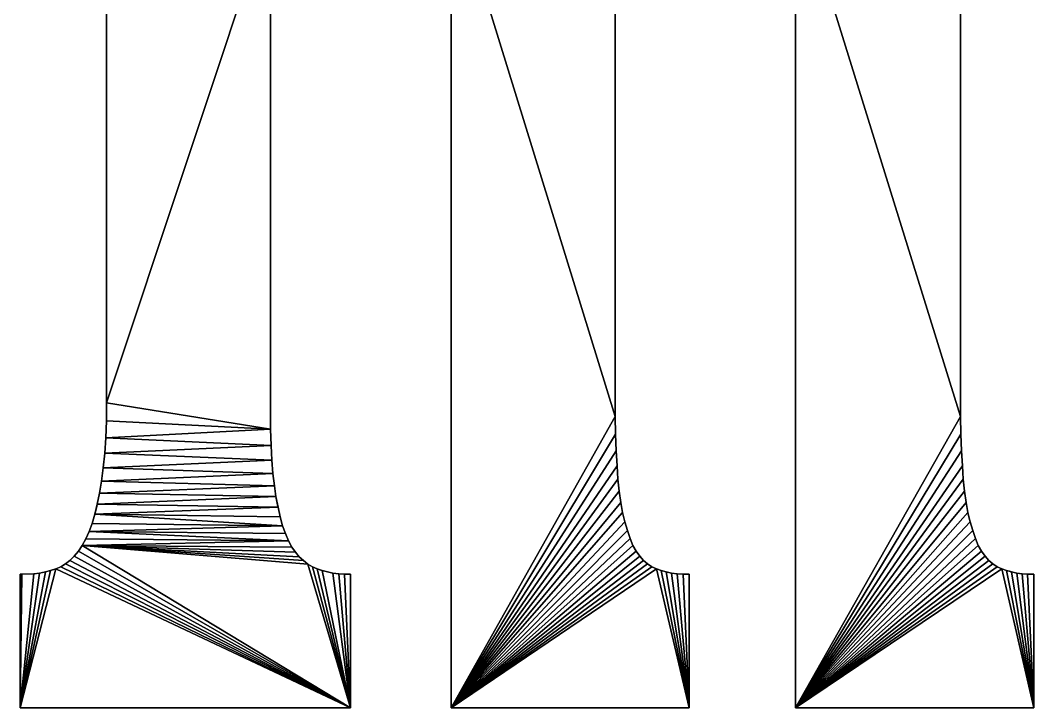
# Model space of a CAD drawing. Extents: x -29.1 to 29.1, y -25 to 25.
# Drawn here: x 9.561 to 13.564, y -14.619 to -11.904 of the extents above; entities that cross this region are included whole.
import ezdxf

# ---------------------------------------------------------------- set-up
doc = ezdxf.new("R2010")
doc.units = 0
doc.header["$MEASUREMENT"] = 0
doc.layers.add('ConstrLine', color=7, linetype='Continuous')
doc.layers.add('ObjLayer', color=2, linetype='Continuous')

msp = doc.modelspace()

# ---------------------------------------------------------------- linework, layer by layer
at = {"layer": 'ConstrLine'}
for points in [[(9.902, -13.415, 5), (10.55, -11.467, 5), (9.902, -10.464, 5)], [(9.902, -10.464, 4), (9.902, -13.415, 5), (9.902, -10.464, 5)], [(9.902, -10.464, 4), (9.902, -13.415, 4), (9.902, -13.415, 5)], [(13.275, -11.098, 5), (12.623, -11.369, 5), (13.275, -13.469, 5)], [(13.275, -11.098, 5), (13.275, -13.469, 5), (13.275, -13.469, 4)], [(13.275, -11.098, 5), (13.275, -13.469, 4), (13.275, -11.098, 4)], [(11.911, -11.353, 5), (11.263, -11.369, 5), (11.911, -13.469, 5)], [(11.911, -11.353, 4), (11.911, -11.353, 5), (11.911, -13.469, 4)], [(11.911, -11.353, 5), (11.911, -13.469, 5), (11.911, -13.469, 4)], [(11.263, -14.619, 5), (11.911, -13.469, 5), (11.263, -11.369, 5)], [(11.263, -14.619, 5), (11.263, -11.369, 5), (11.263, -11.369, 4)], [(11.263, -11.369, 4), (11.263, -14.619, 4), (11.263, -14.619, 5)], [(12.623, -11.369, 5), (12.623, -14.619, 5), (13.275, -13.469, 5)], [(12.623, -14.619, 5), (12.623, -11.369, 5), (12.623, -14.619, 4)], [(12.623, -11.369, 4), (12.623, -14.619, 4), (12.623, -11.369, 5)], [(10.55, -13.519, 5), (10.55, -11.467, 5), (9.902, -13.415, 5)], [(10.55, -13.519, 4), (10.55, -11.467, 4), (10.55, -11.467, 5)], [(10.55, -11.467, 5), (10.55, -13.519, 5), (10.55, -13.519, 4)], [(9.902, -13.415, 5), (9.901, -13.486, 5), (10.55, -13.519, 5)], [(9.902, -13.415, 4), (9.901, -13.486, 4), (9.901, -13.486, 5)], [(9.902, -13.415, 4), (9.901, -13.486, 5), (9.902, -13.415, 5)], [(9.899, -13.553, 5), (10.55, -13.519, 5), (9.901, -13.486, 5)], [(9.901, -13.486, 4), (9.899, -13.553, 4), (9.899, -13.553, 5)], [(9.901, -13.486, 4), (9.899, -13.553, 5), (9.901, -13.486, 5)], [(11.912, -13.539, 5), (11.911, -13.469, 5), (11.263, -14.619, 5)], [(11.911, -13.469, 4), (11.911, -13.469, 5), (11.912, -13.539, 5)], [(11.911, -13.469, 4), (11.912, -13.539, 5), (11.912, -13.539, 4)], [(13.276, -13.539, 5), (13.275, -13.469, 5), (12.623, -14.619, 5)], [(13.275, -13.469, 4), (13.275, -13.469, 5), (13.276, -13.539, 5)], [(13.275, -13.469, 4), (13.276, -13.539, 5), (13.276, -13.539, 4)], [(10.55, -13.519, 5), (9.899, -13.553, 5), (10.552, -13.583, 5)], [(10.55, -13.519, 4), (10.55, -13.519, 5), (10.552, -13.583, 5)], [(10.55, -13.519, 4), (10.552, -13.583, 5), (10.552, -13.583, 4)], [(9.895, -13.614, 5), (10.552, -13.583, 5), (9.899, -13.553, 5)], [(9.899, -13.553, 4), (9.895, -13.614, 4), (9.895, -13.614, 5)], [(9.899, -13.553, 4), (9.895, -13.614, 5), (9.899, -13.553, 5)], [(11.915, -13.604, 5), (11.912, -13.539, 5), (11.263, -14.619, 5)], [(11.912, -13.539, 4), (11.912, -13.539, 5), (11.915, -13.604, 5)], [(11.912, -13.539, 4), (11.915, -13.604, 5), (11.915, -13.604, 4)], [(13.279, -13.604, 5), (13.276, -13.539, 5), (12.623, -14.619, 5)], [(13.276, -13.539, 4), (13.276, -13.539, 5), (13.279, -13.604, 5)], [(13.276, -13.539, 4), (13.279, -13.604, 5), (13.279, -13.604, 4)], [(10.552, -13.583, 5), (9.895, -13.614, 5), (10.555, -13.641, 5)], [(10.552, -13.583, 4), (10.552, -13.583, 5), (10.555, -13.641, 5)], [(10.552, -13.583, 4), (10.555, -13.641, 5), (10.555, -13.641, 4)], [(11.915, -13.604, 5), (11.263, -14.619, 5), (11.918, -13.663, 5)], [(11.915, -13.604, 4), (11.915, -13.604, 5), (11.918, -13.663, 5)], [(11.915, -13.604, 4), (11.918, -13.663, 5), (11.918, -13.663, 4)], [(13.282, -13.663, 5), (13.279, -13.604, 5), (12.623, -14.619, 5)], [(13.279, -13.604, 4), (13.279, -13.604, 5), (13.282, -13.663, 5)], [(13.279, -13.604, 4), (13.282, -13.663, 5), (13.282, -13.663, 4)], [(9.889, -13.671, 5), (10.555, -13.641, 5), (9.895, -13.614, 5)], [(9.895, -13.614, 4), (9.889, -13.671, 4), (9.889, -13.671, 5)], [(9.895, -13.614, 4), (9.889, -13.671, 5), (9.895, -13.614, 5)], [(10.559, -13.694, 5), (10.555, -13.641, 5), (9.889, -13.671, 5)], [(10.555, -13.641, 4), (10.555, -13.641, 5), (10.559, -13.694, 5)], [(10.555, -13.641, 4), (10.559, -13.694, 5), (10.559, -13.694, 4)], [(9.889, -13.671, 5), (9.882, -13.724, 5), (10.559, -13.694, 5)], [(9.889, -13.671, 4), (9.882, -13.724, 4), (9.882, -13.724, 5)], [(9.889, -13.671, 4), (9.882, -13.724, 5), (9.889, -13.671, 5)], [(11.921, -13.716, 5), (11.918, -13.663, 5), (11.263, -14.619, 5)], [(11.918, -13.663, 4), (11.918, -13.663, 5), (11.921, -13.716, 5)], [(11.918, -13.663, 4), (11.921, -13.716, 5), (11.921, -13.716, 4)], [(13.285, -13.716, 5), (13.282, -13.663, 5), (12.623, -14.619, 5)], [(13.282, -13.663, 4), (13.282, -13.663, 5), (13.285, -13.716, 5)], [(13.282, -13.663, 4), (13.285, -13.716, 5), (13.285, -13.716, 4)], [(9.882, -13.724, 5), (9.874, -13.771, 5), (10.565, -13.742, 5)], [(9.882, -13.724, 4), (9.874, -13.771, 4), (9.874, -13.771, 5)], [(9.882, -13.724, 4), (9.874, -13.771, 5), (9.882, -13.724, 5)], [(10.565, -13.742, 5), (10.559, -13.694, 5), (9.882, -13.724, 5)], [(10.559, -13.694, 4), (10.559, -13.694, 5), (10.565, -13.742, 5)], [(10.559, -13.694, 4), (10.565, -13.742, 5), (10.565, -13.742, 4)], [(11.926, -13.764, 5), (11.921, -13.716, 5), (11.263, -14.619, 5)], [(11.921, -13.716, 4), (11.921, -13.716, 5), (11.926, -13.764, 5)], [(11.921, -13.716, 4), (11.926, -13.764, 5), (11.926, -13.764, 4)], [(13.29, -13.764, 5), (13.285, -13.716, 5), (12.623, -14.619, 5)], [(13.285, -13.716, 4), (13.285, -13.716, 5), (13.29, -13.764, 5)], [(13.285, -13.716, 4), (13.29, -13.764, 5), (13.29, -13.764, 4)], [(10.571, -13.785, 5), (10.565, -13.742, 5), (9.874, -13.771, 5)], [(10.565, -13.742, 4), (10.565, -13.742, 5), (10.571, -13.785, 5)], [(10.565, -13.742, 4), (10.571, -13.785, 5), (10.571, -13.785, 4)], [(11.926, -13.764, 5), (11.263, -14.619, 5), (11.933, -13.808, 5)], [(11.926, -13.764, 4), (11.926, -13.764, 5), (11.933, -13.808, 5)], [(11.926, -13.764, 4), (11.933, -13.808, 5), (11.933, -13.808, 4)], [(13.297, -13.808, 5), (13.29, -13.764, 5), (12.623, -14.619, 5)], [(13.29, -13.764, 4), (13.29, -13.764, 5), (13.297, -13.808, 5)], [(13.29, -13.764, 4), (13.297, -13.808, 5), (13.297, -13.808, 4)], [(9.874, -13.771, 5), (9.865, -13.815, 5), (10.571, -13.785, 5)], [(9.874, -13.771, 4), (9.865, -13.815, 4), (9.865, -13.815, 5)], [(9.874, -13.771, 4), (9.865, -13.815, 5), (9.874, -13.771, 5)], [(10.579, -13.827, 5), (10.571, -13.785, 5), (9.865, -13.815, 5)], [(10.571, -13.785, 4), (10.571, -13.785, 5), (10.5784, -13.824, 4)], [(10.571, -13.785, 5), (10.579, -13.827, 5), (10.5784, -13.824, 4)], [(11.933, -13.808, 5), (11.263, -14.619, 5), (11.94, -13.848, 5)], [(11.933, -13.808, 5), (11.94, -13.848, 5), (11.9358, -13.824, 4)], [(11.933, -13.808, 4), (11.933, -13.808, 5), (11.9358, -13.824, 4)], [(13.304, -13.848, 5), (13.297, -13.808, 5), (12.623, -14.619, 5)], [(13.297, -13.808, 4), (13.297, -13.808, 5), (13.304, -13.848, 5)], [(13.297, -13.808, 4), (13.304, -13.848, 5), (13.304, -13.848, 4)], [(9.865, -13.815, 5), (9.856, -13.854, 5), (10.579, -13.827, 5)], [(9.8629, -13.824, 4), (9.856, -13.854, 5), (9.865, -13.815, 5)], [(9.8629, -13.824, 4), (9.856, -13.854, 4), (9.856, -13.854, 5)], [(10.588, -13.865, 5), (10.579, -13.827, 5), (9.856, -13.854, 5)], [(9.865, -13.815, 4), (9.8629, -13.824, 4), (9.865, -13.815, 5)], [(10.579, -13.827, 4), (10.5784, -13.824, 4), (10.579, -13.827, 5)], [(10.579, -13.827, 4), (10.579, -13.827, 5), (10.588, -13.865, 5)], [(10.579, -13.827, 4), (10.588, -13.865, 5), (10.588, -13.865, 4)], [(11.949, -13.885, 5), (11.94, -13.848, 5), (11.263, -14.619, 5)], [(11.94, -13.848, 4), (11.9358, -13.824, 4), (11.94, -13.848, 5)], [(11.94, -13.848, 4), (11.94, -13.848, 5), (11.949, -13.885, 5)], [(11.949, -13.885, 5), (11.949, -13.885, 4), (11.94, -13.848, 4)], [(13.313, -13.885, 5), (13.304, -13.848, 5), (12.623, -14.619, 5)], [(13.313, -13.885, 5), (13.312, -13.8809, 4), (13.304, -13.848, 5)], [(13.304, -13.848, 4), (13.304, -13.848, 5), (13.312, -13.8809, 4)], [(9.856, -13.854, 5), (9.845, -13.891, 5), (10.597, -13.9, 5)], [(9.856, -13.854, 4), (9.845, -13.891, 4), (9.845, -13.891, 5)], [(9.856, -13.854, 4), (9.845, -13.891, 5), (9.856, -13.854, 5)], [(10.597, -13.9, 5), (10.588, -13.865, 5), (9.856, -13.854, 5)], [(10.588, -13.865, 4), (10.588, -13.865, 5), (10.597, -13.9, 5)], [(10.588, -13.865, 4), (10.597, -13.9, 5), (10.597, -13.9, 4)], [(11.959, -13.919, 5), (11.949, -13.885, 5), (11.263, -14.619, 5)], [(11.949, -13.885, 4), (11.949, -13.885, 5), (11.959, -13.919, 5)], [(11.949, -13.885, 4), (11.959, -13.919, 5), (11.959, -13.919, 4)], [(13.313, -13.885, 5), (12.623, -14.619, 5), (13.323, -13.919, 5)], [(13.313, -13.885, 4), (13.312, -13.8809, 4), (13.313, -13.885, 5)], [(13.313, -13.885, 5), (13.323, -13.919, 5), (13.323, -13.919, 4)], [(13.313, -13.885, 4), (13.313, -13.885, 5), (13.323, -13.919, 4)], [(9.833, -13.923, 5), (9.82, -13.952, 5), (10.62, -13.96, 5)], [(9.833, -13.923, 4), (9.82, -13.952, 4), (9.82, -13.952, 5)], [(9.833, -13.923, 4), (9.82, -13.952, 5), (9.833, -13.923, 5)], [(9.845, -13.891, 5), (9.833, -13.923, 5), (10.597, -13.9, 5)], [(9.845, -13.891, 4), (9.833, -13.923, 4), (9.833, -13.923, 5)], [(9.845, -13.891, 4), (9.833, -13.923, 5), (9.845, -13.891, 5)], [(10.608, -13.931, 5), (10.597, -13.9, 5), (9.833, -13.923, 5)], [(10.62, -13.96, 5), (10.608, -13.931, 5), (9.833, -13.923, 5)], [(10.597, -13.9, 4), (10.597, -13.9, 5), (10.608, -13.931, 5)], [(10.597, -13.9, 4), (10.608, -13.931, 5), (10.608, -13.931, 4)], [(11.97, -13.95, 5), (11.959, -13.919, 5), (11.263, -14.619, 5)], [(11.97, -13.95, 4), (11.959, -13.919, 4), (11.97, -13.95, 5)], [(11.959, -13.919, 5), (11.97, -13.95, 5), (11.959, -13.919, 4)], [(13.334, -13.95, 5), (13.323, -13.919, 5), (12.623, -14.619, 5)], [(13.334, -13.95, 5), (13.334, -13.95, 4), (13.323, -13.919, 5)], [(13.323, -13.919, 4), (13.323, -13.919, 5), (13.334, -13.95, 4)], [(9.82, -13.952, 5), (9.806, -13.978, 5), (10.62, -13.96, 5)], [(9.82, -13.952, 4), (9.806, -13.978, 4), (9.806, -13.978, 5)], [(9.82, -13.952, 4), (9.806, -13.978, 5), (9.82, -13.952, 5)], [(10.633, -13.985, 5), (10.62, -13.96, 5), (9.806, -13.978, 5)], [(10.608, -13.931, 4), (10.608, -13.931, 5), (10.62, -13.96, 5)], [(10.608, -13.931, 4), (10.62, -13.96, 5), (10.62, -13.96, 4)], [(10.62, -13.96, 4), (10.62, -13.96, 5), (10.633, -13.985, 5)], [(10.62, -13.96, 4), (10.633, -13.985, 5), (10.633, -13.985, 4)], [(11.981, -13.978, 5), (11.97, -13.95, 5), (11.263, -14.619, 5)], [(11.981, -13.978, 5), (11.981, -13.978, 4), (11.97, -13.95, 5)], [(11.97, -13.95, 4), (11.97, -13.95, 5), (11.981, -13.978, 4)], [(13.334, -13.95, 5), (12.623, -14.619, 5), (13.345, -13.978, 5)], [(13.334, -13.95, 4), (13.334, -13.95, 5), (13.345, -13.978, 5)], [(13.345, -13.978, 5), (13.345, -13.978, 4), (13.334, -13.95, 4)], [(9.791, -14, 5), (9.774, -14.02, 5), (10.866, -14.619, 5)], [(9.791, -14, 4), (9.774, -14.02, 4), (9.774, -14.02, 5)], [(9.791, -14, 4), (9.774, -14.02, 5), (9.791, -14, 5)], [(9.806, -13.978, 5), (9.791, -14, 5), (10.866, -14.619, 5)], [(9.806, -13.978, 4), (9.791, -14, 4), (9.791, -14, 5)], [(9.806, -13.978, 4), (9.791, -14, 5), (9.806, -13.978, 5)], [(10.68, -14.038, 5), (10.663, -14.023, 5), (9.806, -13.978, 5)], [(10.866, -14.619, 5), (10.697, -14.052, 5), (9.806, -13.978, 5)], [(10.648, -14.005, 5), (10.633, -13.985, 5), (9.806, -13.978, 5)], [(10.68, -14.038, 5), (9.806, -13.978, 5), (10.697, -14.052, 5)], [(10.663, -14.023, 5), (10.648, -14.005, 5), (9.806, -13.978, 5)], [(10.633, -13.985, 4), (10.633, -13.985, 5), (10.648, -14.005, 5)], [(10.633, -13.985, 4), (10.648, -14.005, 5), (10.648, -14.005, 4)], [(10.648, -14.005, 4), (10.648, -14.005, 5), (10.663, -14.023, 5)], [(10.648, -14.005, 4), (10.663, -14.023, 5), (10.663, -14.023, 4)], [(11.981, -13.978, 5), (11.263, -14.619, 5), (11.994, -14, 5)], [(11.994, -14, 5), (11.263, -14.619, 5), (12.008, -14.02, 5)], [(11.994, -14, 4), (11.981, -13.978, 4), (11.994, -14, 5)], [(11.981, -13.978, 5), (11.994, -14, 5), (11.981, -13.978, 4)], [(11.994, -14, 5), (12.008, -14.02, 5), (11.994, -14, 4)], [(11.994, -14, 4), (12.008, -14.02, 5), (12.008, -14.02, 4)], [(13.358, -14, 5), (13.345, -13.978, 5), (12.623, -14.619, 5)], [(13.358, -14, 5), (12.623, -14.619, 5), (13.372, -14.02, 5)], [(13.358, -14, 4), (13.345, -13.978, 4), (13.358, -14, 5)], [(13.345, -13.978, 5), (13.358, -14, 5), (13.345, -13.978, 4)], [(13.372, -14.02, 5), (13.372, -14.02, 4), (13.358, -14, 5)], [(13.358, -14, 4), (13.358, -14, 5), (13.372, -14.02, 4)], [(9.757, -14.037, 5), (9.74, -14.051, 5), (10.866, -14.619, 5)], [(9.74, -14.051, 4), (9.74, -14.051, 5), (9.757, -14.037, 5)], [(9.74, -14.051, 4), (9.757, -14.037, 5), (9.757, -14.037, 4)], [(9.774, -14.02, 5), (9.757, -14.037, 5), (10.866, -14.619, 5)], [(9.757, -14.037, 4), (9.757, -14.037, 5), (9.774, -14.02, 5)], [(9.757, -14.037, 4), (9.774, -14.02, 5), (9.774, -14.02, 4)], [(10.663, -14.023, 4), (10.663, -14.023, 5), (10.68, -14.038, 5)], [(10.663, -14.023, 4), (10.68, -14.038, 5), (10.68, -14.038, 4)], [(10.68, -14.038, 4), (10.68, -14.038, 5), (10.697, -14.052, 5)], [(10.68, -14.038, 4), (10.697, -14.052, 5), (10.697, -14.052, 4)], [(12.008, -14.02, 5), (11.263, -14.619, 5), (12.023, -14.037, 5)], [(12.023, -14.037, 5), (11.263, -14.619, 5), (12.039, -14.051, 5)], [(12.008, -14.02, 5), (12.023, -14.037, 5), (12.023, -14.037, 4)], [(12.008, -14.02, 4), (12.008, -14.02, 5), (12.023, -14.037, 4)], [(12.039, -14.051, 5), (12.032, -14.0449, 4), (12.023, -14.037, 5)], [(12.023, -14.037, 4), (12.023, -14.037, 5), (12.032, -14.0449, 4)], [(12.039, -14.051, 4), (12.032, -14.0449, 4), (12.039, -14.051, 5)], [(13.372, -14.02, 5), (12.623, -14.619, 5), (13.387, -14.037, 5)], [(13.387, -14.037, 5), (12.623, -14.619, 5), (13.403, -14.051, 5)], [(13.387, -14.037, 4), (13.372, -14.02, 4), (13.387, -14.037, 5)], [(13.372, -14.02, 5), (13.387, -14.037, 5), (13.372, -14.02, 4)], [(13.403, -14.051, 5), (13.403, -14.051, 4), (13.387, -14.037, 5)], [(13.387, -14.037, 4), (13.387, -14.037, 5), (13.403, -14.051, 4)], [(9.561, -14.619, 5), (10.866, -14.619, 5), (9.702, -14.071, 5)], [(9.702, -14.071, 5), (9.681, -14.077, 5), (9.561, -14.619, 5)], [(9.66, -14.082, 5), (9.561, -14.619, 5), (9.681, -14.077, 5)], [(9.637, -14.087, 5), (9.561, -14.619, 5), (9.66, -14.082, 5)], [(9.637, -14.087, 5), (9.615, -14.09, 5), (9.561, -14.619, 5)], [(9.615, -14.09, 5), (9.567, -14.092, 5), (9.561, -14.619, 5)], [(9.615, -14.09, 4), (9.567, -14.092, 4), (9.615, -14.09, 5)], [(9.567, -14.092, 5), (9.615, -14.09, 5), (9.567, -14.092, 4)], [(9.637, -14.087, 4), (9.615, -14.09, 5), (9.637, -14.087, 5)], [(9.615, -14.09, 4), (9.615, -14.09, 5), (9.637, -14.087, 4)], [(9.66, -14.082, 5), (9.66, -14.082, 4), (9.637, -14.087, 5)], [(9.637, -14.087, 5), (9.66, -14.082, 4), (9.637, -14.087, 4)], [(9.66, -14.082, 4), (9.66, -14.082, 5), (9.681, -14.077, 5)], [(9.66, -14.082, 4), (9.681, -14.077, 5), (9.681, -14.077, 4)], [(9.681, -14.077, 5), (9.702, -14.071, 5), (9.702, -14.071, 4)], [(9.681, -14.077, 4), (9.681, -14.077, 5), (9.702, -14.071, 4)], [(9.721, -14.062, 5), (9.702, -14.071, 5), (10.866, -14.619, 5)], [(9.702, -14.071, 5), (9.721, -14.062, 5), (9.721, -14.062, 4)], [(9.702, -14.071, 5), (9.721, -14.062, 4), (9.702, -14.071, 4)], [(9.74, -14.051, 5), (9.721, -14.062, 5), (10.866, -14.619, 5)], [(9.74, -14.051, 5), (9.728, -14.058, 4), (9.721, -14.062, 5)], [(9.721, -14.062, 4), (9.721, -14.062, 5), (9.728, -14.058, 4)], [(9.74, -14.051, 4), (9.728, -14.058, 4), (9.74, -14.051, 5)], [(10.697, -14.052, 5), (10.866, -14.619, 5), (10.715, -14.062, 5)], [(10.697, -14.052, 4), (10.697, -14.052, 5), (10.715, -14.062, 5)], [(10.697, -14.052, 4), (10.715, -14.062, 5), (10.715, -14.062, 4)], [(10.734, -14.071, 5), (10.715, -14.062, 5), (10.866, -14.619, 5)], [(10.715, -14.062, 4), (10.715, -14.062, 5), (10.734, -14.071, 5)], [(10.715, -14.062, 4), (10.734, -14.071, 5), (10.734, -14.071, 4)], [(10.866, -14.619, 5), (10.754, -14.077, 5), (10.734, -14.071, 5)], [(10.734, -14.071, 4), (10.734, -14.071, 5), (10.752, -14.0764, 4)], [(10.734, -14.071, 5), (10.754, -14.077, 5), (10.752, -14.0764, 4)], [(10.754, -14.077, 4), (10.752, -14.0764, 4), (10.754, -14.077, 5)], [(10.796, -14.087, 5), (10.754, -14.077, 5), (10.866, -14.619, 5)], [(10.754, -14.077, 4), (10.754, -14.077, 5), (10.796, -14.087, 5)], [(10.754, -14.077, 4), (10.796, -14.087, 5), (10.796, -14.087, 4)], [(10.819, -14.09, 5), (10.796, -14.087, 5), (10.866, -14.619, 5)], [(10.796, -14.087, 4), (10.796, -14.087, 5), (10.819, -14.09, 5)], [(10.796, -14.087, 4), (10.819, -14.09, 5), (10.819, -14.09, 4)], [(10.842, -14.091, 5), (10.819, -14.09, 5), (10.866, -14.619, 5)], [(10.819, -14.09, 4), (10.819, -14.09, 5), (10.842, -14.091, 5)], [(10.819, -14.09, 4), (10.842, -14.091, 5), (10.842, -14.091, 4)], [(12.039, -14.051, 5), (11.263, -14.619, 5), (12.056, -14.062, 5)], [(12.056, -14.062, 5), (11.263, -14.619, 5), (12.074, -14.071, 5)], [(12.203, -14.619, 5), (12.074, -14.071, 5), (11.263, -14.619, 5)], [(12.056, -14.062, 5), (12.056, -14.062, 4), (12.039, -14.051, 5)], [(12.039, -14.051, 4), (12.039, -14.051, 5), (12.056, -14.062, 4)], [(12.056, -14.062, 4), (12.056, -14.062, 5), (12.074, -14.071, 5)], [(12.074, -14.071, 5), (12.074, -14.071, 4), (12.056, -14.062, 4)], [(12.093, -14.077, 5), (12.074, -14.071, 5), (12.203, -14.619, 5)], [(12.093, -14.077, 4), (12.074, -14.071, 4), (12.093, -14.077, 5)], [(12.074, -14.071, 5), (12.093, -14.077, 5), (12.074, -14.071, 4)], [(12.112, -14.082, 5), (12.093, -14.077, 5), (12.203, -14.619, 5)], [(12.093, -14.077, 4), (12.093, -14.077, 5), (12.112, -14.082, 5)], [(12.093, -14.077, 4), (12.112, -14.082, 5), (12.112, -14.082, 4)], [(12.133, -14.087, 5), (12.112, -14.082, 5), (12.203, -14.619, 5)], [(12.133, -14.087, 5), (12.133, -14.087, 4), (12.112, -14.082, 5)], [(12.112, -14.082, 4), (12.112, -14.082, 5), (12.133, -14.087, 4)], [(12.156, -14.09, 5), (12.133, -14.087, 5), (12.203, -14.619, 5)], [(12.156, -14.09, 4), (12.133, -14.087, 4), (12.156, -14.09, 5)], [(12.133, -14.087, 5), (12.156, -14.09, 5), (12.133, -14.087, 4)], [(12.156, -14.09, 5), (12.203, -14.619, 5), (12.179, -14.091, 5)], [(12.179, -14.091, 5), (12.179, -14.091, 4), (12.156, -14.09, 5)], [(12.156, -14.09, 4), (12.156, -14.09, 5), (12.179, -14.091, 4)], [(13.403, -14.051, 5), (12.623, -14.619, 5), (13.42, -14.062, 5)], [(13.42, -14.062, 5), (12.623, -14.619, 5), (13.438, -14.071, 5)], [(13.564, -14.619, 5), (13.438, -14.071, 5), (12.623, -14.619, 5)], [(13.42, -14.062, 5), (13.42, -14.062, 4), (13.403, -14.051, 5)], [(13.403, -14.051, 4), (13.403, -14.051, 5), (13.42, -14.062, 4)], [(13.42, -14.062, 4), (13.42, -14.062, 5), (13.438, -14.071, 5)], [(13.42, -14.062, 4), (13.438, -14.071, 5), (13.438, -14.071, 4)], [(13.456, -14.077, 5), (13.438, -14.071, 5), (13.564, -14.619, 5)], [(13.456, -14.077, 5), (13.456, -14.077, 4), (13.438, -14.071, 5)], [(13.438, -14.071, 4), (13.438, -14.071, 5), (13.456, -14.077, 4)], [(13.456, -14.077, 4), (13.456, -14.077, 5), (13.468, -14.08, 4)], [(13.476, -14.082, 5), (13.456, -14.077, 5), (13.564, -14.619, 5)], [(13.456, -14.077, 5), (13.476, -14.082, 5), (13.468, -14.08, 4)], [(13.476, -14.082, 4), (13.468, -14.08, 4), (13.476, -14.082, 5)], [(13.476, -14.082, 5), (13.564, -14.619, 5), (13.497, -14.087, 5)], [(13.497, -14.087, 5), (13.497, -14.087, 4), (13.476, -14.082, 5)], [(13.476, -14.082, 4), (13.476, -14.082, 5), (13.497, -14.087, 4)], [(13.518, -14.09, 5), (13.497, -14.087, 5), (13.564, -14.619, 5)], [(13.518, -14.09, 5), (13.518, -14.09, 4), (13.497, -14.087, 5)], [(13.497, -14.087, 4), (13.497, -14.087, 5), (13.518, -14.09, 4)], [(13.54, -14.091, 5), (13.518, -14.09, 5), (13.564, -14.619, 5)], [(13.54, -14.091, 5), (13.54, -14.091, 4), (13.518, -14.09, 5)], [(13.518, -14.09, 4), (13.518, -14.09, 5), (13.54, -14.091, 4)], [(9.561, -14.092, 5), (9.561, -14.619, 5), (9.567, -14.092, 5)], [(9.567, -14.092, 4), (9.561, -14.092, 4), (9.567, -14.092, 5)], [(9.561, -14.092, 5), (9.567, -14.092, 5), (9.561, -14.092, 4)], [(9.561, -14.092, 5), (9.561, -14.092, 4), (9.561, -14.619, 5)], [(9.561, -14.092, 4), (9.561, -14.619, 4), (9.561, -14.619, 5)], [(10.866, -14.092, 5), (10.842, -14.091, 5), (10.866, -14.619, 5)], [(10.842, -14.091, 4), (10.842, -14.091, 5), (10.866, -14.092, 5)], [(10.842, -14.091, 4), (10.866, -14.092, 5), (10.866, -14.092, 4)], [(10.866, -14.092, 4), (10.866, -14.092, 5), (10.866, -14.619, 5)], [(10.866, -14.619, 5), (10.866, -14.619, 4), (10.866, -14.092, 4)], [(12.203, -14.619, 5), (12.203, -14.092, 5), (12.179, -14.091, 5)], [(12.179, -14.091, 4), (12.179, -14.091, 5), (12.203, -14.092, 5)], [(12.203, -14.092, 5), (12.203, -14.092, 4), (12.179, -14.091, 4)], [(12.203, -14.619, 4), (12.203, -14.092, 4), (12.203, -14.619, 5)], [(12.203, -14.092, 4), (12.203, -14.092, 5), (12.203, -14.619, 5)], [(13.564, -14.619, 5), (13.564, -14.092, 5), (13.54, -14.091, 5)], [(13.564, -14.092, 4), (13.54, -14.091, 4), (13.564, -14.092, 5)], [(13.54, -14.091, 5), (13.564, -14.092, 5), (13.54, -14.091, 4)], [(13.564, -14.619, 5), (13.564, -14.619, 4), (13.564, -14.092, 4)], [(13.564, -14.619, 5), (13.564, -14.092, 4), (13.564, -14.092, 5)], [(9.561, -14.619, 5), (9.561, -14.619, 4), (10.866, -14.619, 5)], [(9.561, -14.619, 4), (10.866, -14.619, 4), (10.866, -14.619, 5)], [(11.263, -14.619, 5), (11.263, -14.619, 4), (12.203, -14.619, 4)], [(11.263, -14.619, 5), (12.203, -14.619, 4), (12.203, -14.619, 5)], [(12.623, -14.619, 4), (13.564, -14.619, 4), (13.564, -14.619, 5)], [(12.623, -14.619, 4), (13.564, -14.619, 5), (12.623, -14.619, 5)]]:
    msp.add_3dface(points, dxfattribs=at)
at = {"layer": 'ObjLayer'}
for p, q in [((9.902, -13.415, 5), (9.902, -10.464, 5)), ((13.275, -11.098, 5), (13.275, -13.469, 5)), ((11.911, -11.353, 5), (11.911, -13.469, 5)), ((11.263, -14.619, 5), (11.263, -11.369, 5)), ((12.623, -14.619, 5), (12.623, -11.369, 5)), ((10.55, -11.467, 5), (10.55, -13.519, 5)), ((9.901, -13.486, 5), (9.902, -13.415, 5)), ((9.899, -13.553, 5), (9.901, -13.486, 5)), ((11.911, -13.469, 5), (11.912, -13.539, 5)), ((13.275, -13.469, 5), (13.276, -13.539, 5)), ((10.55, -13.519, 5), (10.552, -13.583, 5)), ((9.895, -13.614, 5), (9.899, -13.553, 5)), ((11.912, -13.539, 5), (11.915, -13.604, 5)), ((13.276, -13.539, 5), (13.279, -13.604, 5)), ((10.552, -13.583, 5), (10.555, -13.641, 5)), ((11.915, -13.604, 5), (11.918, -13.663, 5)), ((13.279, -13.604, 5), (13.282, -13.663, 5)), ((9.889, -13.671, 5), (9.895, -13.614, 5)), ((10.555, -13.641, 5), (10.559, -13.694, 5)), ((9.882, -13.724, 5), (9.889, -13.671, 5)), ((11.918, -13.663, 5), (11.921, -13.716, 5)), ((13.282, -13.663, 5), (13.285, -13.716, 5)), ((9.874, -13.771, 5), (9.882, -13.724, 5)), ((10.559, -13.694, 5), (10.565, -13.742, 5)), ((11.921, -13.716, 5), (11.926, -13.764, 5)), ((13.285, -13.716, 5), (13.29, -13.764, 5)), ((10.565, -13.742, 5), (10.571, -13.785, 5)), ((11.926, -13.764, 5), (11.933, -13.808, 5)), ((13.29, -13.764, 5), (13.297, -13.808, 5)), ((9.865, -13.815, 5), (9.874, -13.771, 5)), ((10.571, -13.785, 5), (10.579, -13.827, 5)), ((11.933, -13.808, 5), (11.94, -13.848, 5)), ((13.297, -13.808, 5), (13.304, -13.848, 5)), ((9.856, -13.854, 5), (9.865, -13.815, 5)), ((10.579, -13.827, 5), (10.588, -13.865, 5)), ((11.94, -13.848, 5), (11.949, -13.885, 5)), ((13.304, -13.848, 5), (13.313, -13.885, 5)), ((9.845, -13.891, 5), (9.856, -13.854, 5)), ((10.588, -13.865, 5), (10.597, -13.9, 5)), ((11.949, -13.885, 5), (11.959, -13.919, 5)), ((13.313, -13.885, 5), (13.323, -13.919, 5)), ((9.82, -13.952, 5), (9.833, -13.923, 5)), ((9.833, -13.923, 5), (9.845, -13.891, 5)), ((10.597, -13.9, 5), (10.608, -13.931, 5)), ((11.959, -13.919, 5), (11.97, -13.95, 5)), ((13.323, -13.919, 5), (13.334, -13.95, 5)), ((9.806, -13.978, 5), (9.82, -13.952, 5)), ((10.608, -13.931, 5), (10.62, -13.96, 5)), ((10.62, -13.96, 5), (10.633, -13.985, 5)), ((11.97, -13.95, 5), (11.981, -13.978, 5)), ((13.334, -13.95, 5), (13.345, -13.978, 5)), ((9.774, -14.02, 5), (9.791, -14, 5)), ((9.791, -14, 5), (9.806, -13.978, 5)), ((10.633, -13.985, 5), (10.648, -14.005, 5)), ((10.648, -14.005, 5), (10.663, -14.023, 5)), ((11.981, -13.978, 5), (11.994, -14, 5)), ((11.994, -14, 5), (12.008, -14.02, 5)), ((13.345, -13.978, 5), (13.358, -14, 5)), ((13.358, -14, 5), (13.372, -14.02, 5)), ((9.74, -14.051, 5), (9.757, -14.037, 5)), ((9.757, -14.037, 5), (9.774, -14.02, 5)), ((10.663, -14.023, 5), (10.68, -14.038, 5)), ((10.68, -14.038, 5), (10.697, -14.052, 5)), ((12.008, -14.02, 5), (12.023, -14.037, 5)), ((12.023, -14.037, 5), (12.039, -14.051, 5)), ((13.372, -14.02, 5), (13.387, -14.037, 5)), ((13.387, -14.037, 5), (13.403, -14.051, 5)), ((9.567, -14.092, 5), (9.615, -14.09, 5)), ((9.615, -14.09, 5), (9.637, -14.087, 5)), ((9.637, -14.087, 5), (9.66, -14.082, 5)), ((9.66, -14.082, 5), (9.681, -14.077, 5)), ((9.681, -14.077, 5), (9.702, -14.071, 5)), ((9.702, -14.071, 5), (9.721, -14.062, 5)), ((9.721, -14.062, 5), (9.74, -14.051, 5)), ((10.697, -14.052, 5), (10.715, -14.062, 5)), ((10.715, -14.062, 5), (10.734, -14.071, 5)), ((10.734, -14.071, 5), (10.754, -14.077, 5)), ((10.754, -14.077, 5), (10.796, -14.087, 5)), ((10.796, -14.087, 5), (10.819, -14.09, 5)), ((10.819, -14.09, 5), (10.842, -14.091, 5)), ((12.039, -14.051, 5), (12.056, -14.062, 5)), ((12.056, -14.062, 5), (12.074, -14.071, 5)), ((12.074, -14.071, 5), (12.093, -14.077, 5)), ((12.093, -14.077, 5), (12.112, -14.082, 5)), ((12.112, -14.082, 5), (12.133, -14.087, 5)), ((12.133, -14.087, 5), (12.156, -14.09, 5)), ((12.156, -14.09, 5), (12.179, -14.091, 5)), ((13.403, -14.051, 5), (13.42, -14.062, 5)), ((13.42, -14.062, 5), (13.438, -14.071, 5)), ((13.438, -14.071, 5), (13.456, -14.077, 5)), ((13.456, -14.077, 5), (13.476, -14.082, 5)), ((13.476, -14.082, 5), (13.497, -14.087, 5)), ((13.497, -14.087, 5), (13.518, -14.09, 5)), ((13.518, -14.09, 5), (13.54, -14.091, 5)), ((9.561, -14.619, 5), (9.561, -14.092, 5)), ((9.561, -14.092, 5), (9.567, -14.092, 5)), ((10.842, -14.091, 5), (10.866, -14.092, 5)), ((10.866, -14.092, 5), (10.866, -14.619, 5)), ((12.179, -14.091, 5), (12.203, -14.092, 5)), ((12.203, -14.092, 5), (12.203, -14.619, 5)), ((13.54, -14.091, 5), (13.564, -14.092, 5)), ((13.564, -14.092, 5), (13.564, -14.619, 5)), ((10.866, -14.619, 5), (9.561, -14.619, 5)), ((12.203, -14.619, 5), (11.263, -14.619, 5)), ((13.564, -14.619, 5), (12.623, -14.619, 5))]:
    msp.add_line(p, q, dxfattribs=at)

doc.saveas('drawing.dxf')
